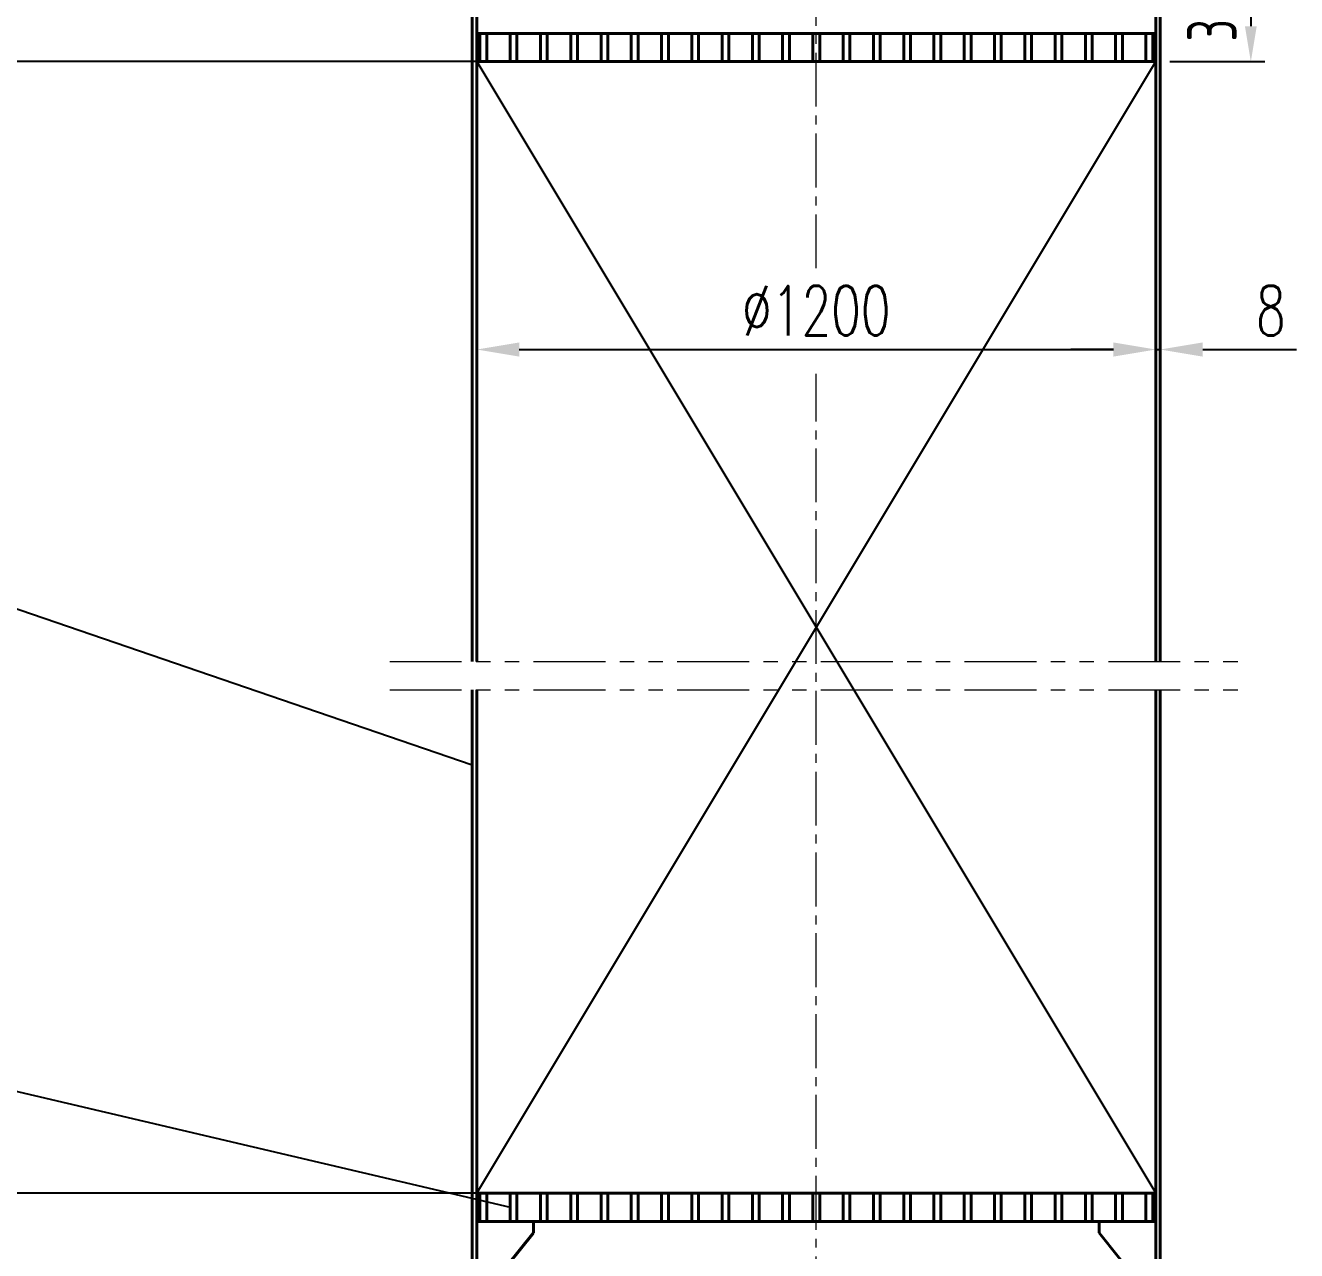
# Model space of a CAD drawing. Header units: millimetres. Extents: x -62352 to -47502, y -30131 to -9106.
# Drawn here: x -60290 to -58044, y -22526 to -20360 of the extents above; entities that cross this region are included whole.
import ezdxf

# ---------------------------------------------------------------- set-up
doc = ezdxf.new("R2010")
doc.units = ezdxf.units.MM
doc.header["$PDMODE"] = 33
doc.header["$PDSIZE"] = 5
for name, pattern in [('ACAD_ISO10W100', [18, 12, -3, 0, -3]), ('ACAD_ISO12W100', [21, 12, -3, 0, -3, 0, -3]), ('CENTER2', [28.575, 19.05, -3.175, 3.175, -3.175]), ('PHANTOM2', [31.75, 15.875, -3.175, 3.175, -3.175, 3.175, -3.175])]:
    doc.linetypes.add(name, pattern=pattern)
doc.layers.add('2细线层', color=4, linetype='Continuous')
doc.layers.add('尺寸线', color=4, linetype='Continuous')
for name, color, linetype, lineweight in [('中心线', 1, 'ACAD_ISO10W100', 18), ('双点划线', 3, 'ACAD_ISO12W100', 18), ('实线', 7, 'Continuous', 40)]:
    doc.layers.add(name, color=color, linetype=linetype, lineweight=lineweight)
doc.styles.add('HGCAD', font='gbenor.shx', dxfattribs={"width": 0.75, "bigfont": 'gbcbig.shx'})
doc.styles.add('工程', font='romans.shx', dxfattribs={"width": 0.7, "bigfont": 'hztxt.shx'})
doc.dimstyles.new('工程25', dxfattribs={"dimscale": 25, "dimtxt": 3.5, "dimasz": 3, "dimexe": 1.5, "dimexo": 0, "dimgap": 1, "dimtad": 1, "dimzin": 12, "dimdsep": 46, "dimtxsty": '工程', "dimcen": 0, "dimazin": 2, "dimtp": 0.5, "dimtm": 0.5, "dimtfac": 1, "dimtmove": 0, "dimatfit": 3, "dimfxl": 0, "dimarcsym": 0})

# ---------------------------------------------------------------- blocks, each defined once
blk = doc.blocks.new('*D35')
at = {"layer": '2细线层', "color": 0, "lineweight": -2}
for p, q in [((-59453.6, -22424.2), (-60688, -22424.2)), ((-60650.5, -22749.2), (-60650.5, -22499.2)), ((-59427.9, -22824.2), (-60688, -22824.2))]:
    blk.add_line(p, q, dxfattribs=at)
at = {"layer": '2细线层', "color": 0}
for points in [[(-60663, -22499.2), (-60638, -22499.2), (-60650.5, -22424.2)], [(-60663, -22749.2), (-60638, -22749.2), (-60650.5, -22824.2)]]:
    blk.add_solid(points, dxfattribs=at)
at = {"layer": 'Defpoints', "color": 0}
for p in [(-60650.5, -22424.2), (-59453.6, -22424.2), (-59427.9, -22824.2)]:
    blk.add_point(p, dxfattribs=at)
at = {"layer": '2细线层', "color": 0, "insert": (-60719.2, -22624.2), "char_height": 87.5, "attachment_point": 5, "rotation": 90, "style": '工程'}
blk.add_mtext('400', dxfattribs=at)
blk = doc.blocks.new('*D36')
at = {"layer": '2细线层', "color": 0, "lineweight": -2}
for p, q in [((-59492.4, -20424.2), (-60688, -20424.2)), ((-60650.5, -22349.2), (-60650.5, -20499.2)), ((-59492.4, -22424.2), (-60688, -22424.2))]:
    blk.add_line(p, q, dxfattribs=at)
at = {"layer": '2细线层', "color": 0}
for points in [[(-60663, -20499.2), (-60638, -20499.2), (-60650.5, -20424.2)], [(-60663, -22349.2), (-60638, -22349.2), (-60650.5, -22424.2)]]:
    blk.add_solid(points, dxfattribs=at)
at = {"layer": 'Defpoints', "color": 0}
for p in [(-60650.5, -20424.2), (-59492.4, -20424.2), (-59492.4, -22424.2)]:
    blk.add_point(p, dxfattribs=at)
at = {"layer": '2细线层', "color": 0, "insert": (-60719.2, -21424.2), "char_height": 87.5, "attachment_point": 5, "rotation": 90, "style": '工程'}
blk.add_mtext('4000', dxfattribs=at)
blk = doc.blocks.new('*D37')
at = {"layer": '2细线层', "color": 0, "lineweight": -2}
for p, q in [((-59790.9, -19224.2), (-60688, -19224.2)), ((-60650.5, -20349.2), (-60650.5, -19299.2)), ((-59492.4, -20424.2), (-60688, -20424.2))]:
    blk.add_line(p, q, dxfattribs=at)
at = {"layer": '2细线层', "color": 0}
for points in [[(-60663, -19299.2), (-60638, -19299.2), (-60650.5, -19224.2)], [(-60663, -20349.2), (-60638, -20349.2), (-60650.5, -20424.2)]]:
    blk.add_solid(points, dxfattribs=at)
at = {"layer": 'Defpoints', "color": 0}
for p in [(-60650.5, -19224.2), (-59790.9, -19224.2), (-59492.4, -20424.2)]:
    blk.add_point(p, dxfattribs=at)
at = {"layer": '2细线层', "color": 0, "insert": (-60719.2, -19824.2), "char_height": 87.5, "attachment_point": 5, "rotation": 90, "style": '工程'}
blk.add_mtext('1200', dxfattribs=at)
blk = doc.blocks.new('*D171')
at = {"layer": 'Defpoints', "color": 0}
for p in [(-58292.4, -20933.1), (-59492.4, -20993.9), (-58292.4, -20993.9)]:
    blk.add_point(p, dxfattribs=at)
at = {"layer": '尺寸线', "color": 0, "lineweight": -2}
for p, q in [((-59492.4, -20993.9), (-59492.4, -20895.6)), ((-58292.4, -20993.9), (-58292.4, -20895.6)), ((-59417.4, -20933.1), (-58367.4, -20933.1))]:
    blk.add_line(p, q, dxfattribs=at)
at = {"layer": '尺寸线', "color": 0}
for points in [[(-59417.4, -20920.6), (-59417.4, -20945.6), (-59492.4, -20933.1)], [(-58367.4, -20920.6), (-58367.4, -20945.6), (-58292.4, -20933.1)]]:
    blk.add_solid(points, dxfattribs=at)
at = {"layer": '尺寸线', "color": 0, "insert": (-58892.4, -20864.3), "char_height": 87.5, "attachment_point": 5, "style": '工程'}
blk.add_mtext('%%c1200', dxfattribs=at)
blk = doc.blocks.new('*D172')
at = {"layer": 'Defpoints', "color": 0}
for p in [(-58292.4, -20813.2), (-58284.4, -20813.2), (-58284.4, -20933.1)]:
    blk.add_point(p, dxfattribs=at)
at = {"layer": '尺寸线', "color": 0, "lineweight": -2}
for p, q in [((-58292.4, -20813.2), (-58292.4, -20970.6)), ((-58284.4, -20813.2), (-58284.4, -20970.6)), ((-58367.4, -20933.1), (-58442.4, -20933.1)), ((-58292.4, -20933.1), (-58284.4, -20933.1)), ((-58209.4, -20933.1), (-58043.5, -20933.1))]:
    blk.add_line(p, q, dxfattribs=at)
at = {"layer": '尺寸线', "color": 0}
for points in [[(-58367.4, -20920.6), (-58367.4, -20945.6), (-58292.4, -20933.1)], [(-58209.4, -20920.6), (-58209.4, -20945.6), (-58284.4, -20933.1)]]:
    blk.add_solid(points, dxfattribs=at)
at = {"layer": '尺寸线', "color": 0, "insert": (-58089, -20864.3), "char_height": 87.5, "attachment_point": 5, "style": '工程'}
blk.add_mtext('8', dxfattribs=at)
blk = doc.blocks.new('*D174')
at = {"layer": 'Defpoints', "color": 0}
for p in [(-61062.9, -12491.2), (-59077.4, -12491.2), (-59797.4, -28203.3)]:
    blk.add_point(p, dxfattribs=at)
at = {"layer": '尺寸线', "color": 0, "lineweight": -2}
for p, q in [((-59077.4, -12491.2), (-61100.4, -12491.2)), ((-61062.9, -28128.3), (-61062.9, -12566.2)), ((-59797.4, -28203.3), (-61100.4, -28203.3))]:
    blk.add_line(p, q, dxfattribs=at)
at = {"layer": '尺寸线', "color": 0}
for points in [[(-61075.4, -12566.2), (-61050.4, -12566.2), (-61062.9, -12491.2)], [(-61075.4, -28128.3), (-61050.4, -28128.3), (-61062.9, -28203.3)]]:
    blk.add_solid(points, dxfattribs=at)
at = {"layer": '尺寸线', "color": 0, "insert": (-61131.7, -20347.3), "char_height": 87.5, "attachment_point": 5, "rotation": 90, "style": '工程'}
blk.add_mtext('23212', dxfattribs=at)
blk = doc.blocks.new('*D213')
at = {"layer": '2细线层', "color": 0, "lineweight": -2}
for p, q in [((-59500.4, -13024.2), (-60911.1, -13024.2)), ((-60873.6, -22749.2), (-60873.6, -13099.2)), ((-59502.4, -22824.2), (-60911.1, -22824.2))]:
    blk.add_line(p, q, dxfattribs=at)
at = {"layer": '2细线层', "color": 0}
for points in [[(-60886.1, -13099.2), (-60861.1, -13099.2), (-60873.6, -13024.2)], [(-60886.1, -22749.2), (-60861.1, -22749.2), (-60873.6, -22824.2)]]:
    blk.add_solid(points, dxfattribs=at)
at = {"layer": 'Defpoints', "color": 0}
for p in [(-60873.6, -13024.2), (-59500.4, -13024.2), (-59502.4, -22824.2)]:
    blk.add_point(p, dxfattribs=at)
at = {"layer": '2细线层', "color": 0, "insert": (-60942.3, -18309.8), "char_height": 87.5, "attachment_point": 5, "rotation": 90, "style": '工程'}
blk.add_mtext('15800', dxfattribs=at)
blk = doc.blocks.new('*D216')
at = {"layer": 'Defpoints', "color": 0}
for p in [(-58292.4, -20234.2), (-58292.4, -20424.2), (-58124.4, -20424.2)]:
    blk.add_point(p, dxfattribs=at)
at = {"layer": '尺寸线', "color": 0, "lineweight": -2}
for p, q in [((-58267.4, -20234.2), (-58099.4, -20234.2)), ((-58124.4, -20296.7), (-58124.4, -20361.7)), ((-58267.4, -20424.2), (-58099.4, -20424.2))]:
    blk.add_line(p, q, dxfattribs=at)
at = {"layer": '尺寸线', "color": 0}
for points in [[(-58134.8, -20296.7), (-58114, -20296.7), (-58124.4, -20234.2)], [(-58134.8, -20361.7), (-58114, -20361.7), (-58124.4, -20424.2)]]:
    blk.add_solid(points, dxfattribs=at)
at = {"layer": '尺寸线', "color": 0, "insert": (-58193.1, -20329.2), "char_height": 87.5, "attachment_point": 5, "rotation": 90, "style": 'HGCAD'}
blk.add_mtext('350', dxfattribs=at)

msp = doc.modelspace()

# ---------------------------------------------------------------- linework, layer by layer
at = {"layer": '2细线层'}
for p, q in [((-59492.383, -20424.223), (-58292.383, -22424.223)), ((-59492.383, -22424.223), (-58292.383, -20424.223))]:
    msp.add_line(p, q, dxfattribs=at)
at = {"layer": '中心线', "linetype": 'CENTER2', "ltscale": 5}
for p, q in [((-58892.383, -20789.479), (-58892.383, -12394.955)), ((-58892.383, -23203.312), (-58892.383, -20976.223))]:
    msp.add_line(p, q, dxfattribs=at)
at = {"layer": '双点划线', "linetype": 'PHANTOM2', "ltscale": 8}
for p, q in [((-59646.236, -21484.404), (-58138.531, -21484.404)), ((-59646.236, -21534.404), (-58138.531, -21534.404))]:
    msp.add_line(p, q, dxfattribs=at)
at = {"layer": '实线'}
for p, q in [((-58292.383, -21484.404), (-58292.383, -19652.723)), ((-58284.383, -21484.404), (-58284.383, -19652.723)), ((-59500.383, -21484.404), (-59500.383, -19989.223)), ((-59492.383, -21484.404), (-59492.383, -19989.223)), ((-59492.383, -20374.223), (-58292.383, -20374.223)), ((-59486.883, -20424.223), (-59486.883, -20374.223)), ((-59474.883, -20424.223), (-59474.883, -20374.223)), ((-59433.383, -20424.223), (-59433.383, -20374.223)), ((-59421.383, -20424.223), (-59421.383, -20374.223)), ((-59379.883, -20424.223), (-59379.883, -20374.223)), ((-59367.883, -20424.223), (-59367.883, -20374.223)), ((-59326.383, -20424.223), (-59326.383, -20374.223)), ((-59314.383, -20424.223), (-59314.383, -20374.223)), ((-59272.883, -20424.223), (-59272.883, -20374.223)), ((-59260.883, -20424.223), (-59260.883, -20374.223)), ((-59219.383, -20424.223), (-59219.383, -20374.223)), ((-59207.383, -20424.223), (-59207.383, -20374.223)), ((-59165.883, -20424.223), (-59165.883, -20374.223)), ((-59153.883, -20424.223), (-59153.883, -20374.223)), ((-59112.383, -20424.223), (-59112.383, -20374.223)), ((-59100.383, -20424.223), (-59100.383, -20374.223)), ((-59058.883, -20424.223), (-59058.883, -20374.223)), ((-59046.883, -20424.223), (-59046.883, -20374.223)), ((-59005.383, -20424.223), (-59005.383, -20374.223)), ((-58993.383, -20424.223), (-58993.383, -20374.223)), ((-58951.883, -20424.223), (-58951.883, -20374.223)), ((-58939.883, -20424.223), (-58939.883, -20374.223)), ((-58898.383, -20424.223), (-58898.383, -20374.223)), ((-58886.383, -20424.223), (-58886.383, -20374.223)), ((-58844.883, -20424.223), (-58844.883, -20374.223)), ((-58832.883, -20424.223), (-58832.883, -20374.223)), ((-58791.383, -20424.223), (-58791.383, -20374.223)), ((-58779.383, -20424.223), (-58779.383, -20374.223)), ((-58737.883, -20424.223), (-58737.883, -20374.223)), ((-58725.883, -20424.223), (-58725.883, -20374.223)), ((-58684.383, -20424.223), (-58684.383, -20374.223)), ((-58672.383, -20424.223), (-58672.383, -20374.223)), ((-58630.883, -20424.223), (-58630.883, -20374.223)), ((-58618.883, -20424.223), (-58618.883, -20374.223)), ((-58577.383, -20424.223), (-58577.383, -20374.223)), ((-58565.383, -20424.223), (-58565.383, -20374.223)), ((-58523.883, -20424.223), (-58523.883, -20374.223)), ((-58511.883, -20424.223), (-58511.883, -20374.223)), ((-58470.383, -20424.223), (-58470.383, -20374.223)), ((-58458.383, -20424.223), (-58458.383, -20374.223)), ((-58416.883, -20424.223), (-58416.883, -20374.223)), ((-58404.883, -20424.223), (-58404.883, -20374.223)), ((-58363.383, -20424.223), (-58363.383, -20374.223)), ((-58351.383, -20424.223), (-58351.383, -20374.223)), ((-58309.883, -20424.223), (-58309.883, -20374.223)), ((-58297.883, -20424.223), (-58297.883, -20374.223)), ((-59492.383, -20424.223), (-58292.383, -20424.223)), ((-59492.383, -20424.223), (-58292.383, -20424.223)), ((-59500.383, -22824.223), (-59500.383, -21534.404)), ((-59492.383, -22824.223), (-59492.383, -21534.404)), ((-58292.383, -22824.223), (-58292.383, -21534.404)), ((-58284.383, -22824.223), (-58284.383, -21534.404)), ((-59492.383, -22424.223), (-58292.383, -22424.223)), ((-59486.883, -22474.223), (-59486.883, -22424.223)), ((-59474.883, -22474.223), (-59474.883, -22424.223)), ((-59433.383, -22474.223), (-59433.383, -22424.223)), ((-59421.383, -22474.223), (-59421.383, -22424.223)), ((-59379.883, -22474.223), (-59379.883, -22424.223)), ((-59367.883, -22474.223), (-59367.883, -22424.223)), ((-59326.383, -22474.223), (-59326.383, -22424.223)), ((-59314.383, -22474.223), (-59314.383, -22424.223)), ((-59272.883, -22474.223), (-59272.883, -22424.223)), ((-59260.883, -22474.223), (-59260.883, -22424.223)), ((-59219.383, -22474.223), (-59219.383, -22424.223)), ((-59207.383, -22474.223), (-59207.383, -22424.223)), ((-59165.883, -22474.223), (-59165.883, -22424.223)), ((-59153.883, -22474.223), (-59153.883, -22424.223)), ((-59112.383, -22474.223), (-59112.383, -22424.223)), ((-59100.383, -22474.223), (-59100.383, -22424.223)), ((-59058.883, -22474.223), (-59058.883, -22424.223)), ((-59046.883, -22474.223), (-59046.883, -22424.223)), ((-59005.383, -22474.223), (-59005.383, -22424.223)), ((-58993.383, -22474.223), (-58993.383, -22424.223)), ((-58951.883, -22474.223), (-58951.883, -22424.223)), ((-58939.883, -22474.223), (-58939.883, -22424.223)), ((-58898.383, -22474.223), (-58898.383, -22424.223)), ((-58886.383, -22474.223), (-58886.383, -22424.223)), ((-58844.883, -22474.223), (-58844.883, -22424.223)), ((-58832.883, -22474.223), (-58832.883, -22424.223)), ((-58791.383, -22474.223), (-58791.383, -22424.223)), ((-58779.383, -22474.223), (-58779.383, -22424.223)), ((-58737.883, -22474.223), (-58737.883, -22424.223)), ((-58725.883, -22474.223), (-58725.883, -22424.223)), ((-58684.383, -22474.223), (-58684.383, -22424.223)), ((-58672.383, -22474.223), (-58672.383, -22424.223)), ((-58630.883, -22474.223), (-58630.883, -22424.223)), ((-58618.883, -22474.223), (-58618.883, -22424.223)), ((-58577.383, -22474.223), (-58577.383, -22424.223)), ((-58565.383, -22474.223), (-58565.383, -22424.223)), ((-58523.883, -22474.223), (-58523.883, -22424.223)), ((-58511.883, -22474.223), (-58511.883, -22424.223)), ((-58470.383, -22474.223), (-58470.383, -22424.223)), ((-58458.383, -22474.223), (-58458.383, -22424.223)), ((-58416.883, -22474.223), (-58416.883, -22424.223)), ((-58404.883, -22474.223), (-58404.883, -22424.223)), ((-58363.383, -22474.223), (-58363.383, -22424.223)), ((-58351.383, -22474.223), (-58351.383, -22424.223)), ((-58309.883, -22474.223), (-58309.883, -22424.223)), ((-58297.883, -22474.223), (-58297.883, -22424.223)), ((-59492.383, -22474.223), (-58292.383, -22474.223)), ((-59392.383, -22494.223), (-59392.383, -22474.223)), ((-58392.383, -22494.223), (-58392.383, -22474.223)), ((-59472.383, -22594.223), (-59392.383, -22494.223)), ((-58312.383, -22594.223), (-58392.383, -22494.223))]:
    msp.add_line(p, q, dxfattribs=at)
at = {"layer": '尺寸线'}
for p, q in [((-61327.802, -21042.519), (-59500.383, -21666.974)), ((-61327.802, -22003.899), (-59433.383, -22449.223))]:
    msp.add_line(p, q, dxfattribs=at)

# ---------------------------------------------------------------- dimensions: what is measured, and where the dimension line sits
at = {"layer": '2细线层'}
dim = msp.add_linear_dim(base=(-60873.589, -13024.223), p1=(-59502.383, -22824.223), p2=(-59500.383, -13024.223), angle=90, text='15800', dimstyle='工程25', dxfattribs=at)
dim.commit()
dim.dimension.update_dxf_attribs({"geometry": '*D213', "text_midpoint": (-60873.589, -18309.814), "dimtype": 160})
for base, p1, p2, picture, middle in [((-60650.488, -19224.223), (-59492.383, -20424.223), (-59790.875, -19224.223), '*D37', (-60719.238, -19824.223)), ((-60650.488, -22424.223), (-59427.91, -22824.223), (-59453.558, -22424.223), '*D35', (-60719.238, -22624.223))]:
    dim = msp.add_linear_dim(base=base, p1=p1, p2=p2, angle=90, dimstyle='工程25', dxfattribs=at)
    dim.commit()
    dim.dimension.update_dxf_attribs({"geometry": picture, "text_midpoint": middle})
dim = msp.add_linear_dim(base=(-60650.488, -20424.223), p1=(-59492.383, -22424.223), p2=(-59492.383, -20424.223), angle=90, text='4000', dimstyle='工程25', dxfattribs=at)
dim.commit()
dim.dimension.update_dxf_attribs({"geometry": '*D36', "text_midpoint": (-60719.238, -21424.223)})
at = {"layer": '尺寸线'}
dim = msp.add_linear_dim(base=(-61062.943, -12491.223), p1=(-59797.383, -28203.312), p2=(-59077.383, -12491.223), angle=90, text='23212', dimstyle='工程25', dxfattribs=at)
dim.commit()
dim.dimension.update_dxf_attribs({"geometry": '*D174', "text_midpoint": (-61062.943, -20347.268), "dimtype": 160})
dim = msp.add_linear_dim(base=(-58124.368, -20424.223), p1=(-58292.383, -20234.223), p2=(-58292.383, -20424.223), angle=90, text='350', dimstyle='工程25', override={"dimasz": 2.5, "dimexe": 1, "dimexo": 1, "dimdec": 1, "dimzin": 8, "dimtxsty": 'HGCAD', "dimadec": 1, "dimatfit": 1}, dxfattribs=at)
dim.commit()
dim.dimension.update_dxf_attribs({"geometry": '*D216', "text_midpoint": (-58193.118, -20329.223)})
dim = msp.add_linear_dim(base=(-58292.383, -20933.072), p1=(-59492.383, -20993.872), p2=(-58292.383, -20993.872), text='%%c1200', dimstyle='工程25', dxfattribs=at)
dim.commit()
dim.dimension.update_dxf_attribs({"geometry": '*D171', "text_midpoint": (-58892.383, -20864.322)})
dim = msp.add_linear_dim(base=(-58284.383, -20933.072), p1=(-58292.383, -20813.17), p2=(-58284.383, -20813.17), dimstyle='工程25', dxfattribs=at)
dim.commit()
dim.dimension.update_dxf_attribs({"geometry": '*D172', "text_midpoint": (-58088.967, -20864.322)})

doc.saveas('drawing.dxf')
